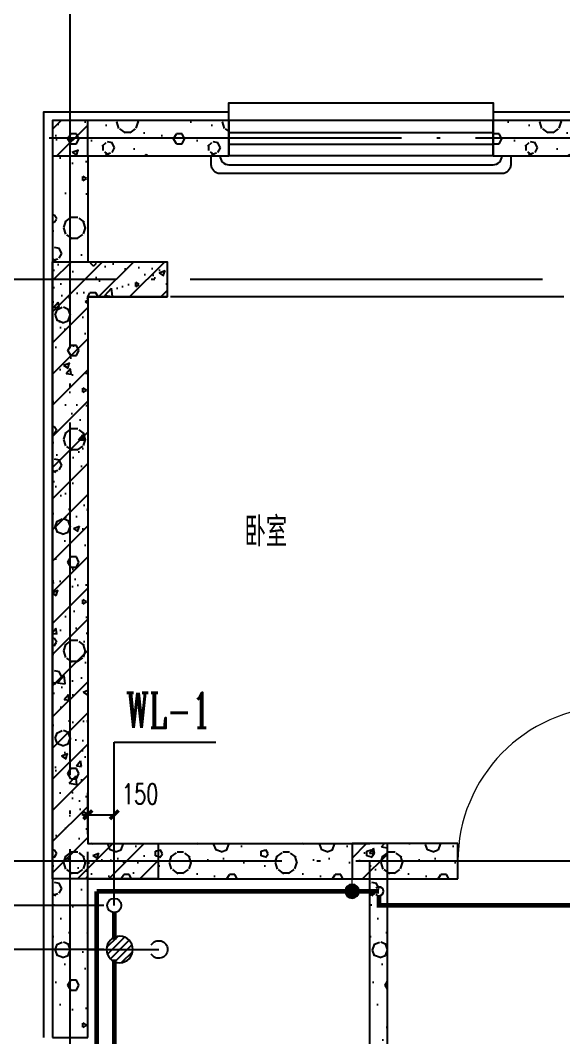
# Model space of a CAD drawing. Extents: x -287580 to -53108, y -522338 to -82629.
# Drawn here: x -153768 to -150685, y -465422 to -459653 of the extents above; entities that cross this region are included whole.
import ezdxf

# ---------------------------------------------------------------- set-up
doc = ezdxf.new("R2010")
doc.units = 0
doc.header["$LTSCALE"] = 1000
doc.header["$MEASUREMENT"] = 0
doc.linetypes.add('__DASH', pattern=[0.35, 0.25, -0.1])
doc.linetypes.add('DOTE', pattern=[2.42, 2, -0.2, 0.02, -0.2])
for name, color, linetype in [('DIM_污水', 3, 'Continuous'), ('DOTE', 99, 'Continuous'), ('PIPE-污水', 2, 'Continuous'), ('PIPE-给水', 3, 'Continuous'), ('PUB_HATCH', 8, 'Continuous'), ('PUB_TEXT', 7, 'Continuous'), ('TWT_DIM', 3, 'Continuous'), ('VPIPE-污水', 2, 'Continuous'), ('WALL', 9, 'Continuous'), ('WINDOW', 99, 'Continuous'), ('家具', 187, 'Continuous'), ('栏杆', 169, 'Continuous'), ('给排水标注', 4, 'Continuous'), ('给排水留洞', 6, 'Continuous'), ('面层', 215, 'Continuous'), ('面积', 6, 'Continuous')]:
    doc.layers.add(name, color=color, linetype=linetype)
doc.styles.add('_TCH_DIM_T3', font='SIMPLEX', dxfattribs={"width": 0.705882, "bigfont": 'GBCBIG'})
doc.styles.add('_TWT_SERIAL', font='COMPLEX', dxfattribs={"width": 0.8, "height": 3, "bigfont": 'HZTXT'})
doc.styles.get("Standard").update_dxf_attribs({"font": 'gbenor.shx', "bigfont": 'gbcbig.shx'})
doc.dimstyles.new('_TWT_ARCH&&50', dxfattribs={"dimtxt": 114.75, "dimasz": 50, "dimexe": 125, "dimexo": 150, "dimgap": 50, "dimtad": 1, "dimdec": 0, "dimzin": 0, "dimdsep": 46, "dimtxsty": '_TCH_DIM_T3', "dimblk": 'ARCHTICK', "dimcen": 0.09, "dimclrd": 4, "dimclre": 4, "dimclrt": 4, "dimazin": 2, "dimtfac": 1, "dimtdec": 0, "dimtix": 1, "dimtmove": 2, "dimatfit": 3, "dimfxl": 0, "dimtolj": 1, "dimtzin": 0, "dimarcsym": 0})
pattern_1 = [(45, (215520.8, 801911.87), (-88.388348, 88.388348), []), (50, (215520.8, 801911.87), (358.63009, -31.37607), [37.5, -412.5]), (355, (215520.8, 801911.87), (-69.37567, 376.09607), [30, -330]), (100.4514, (215550.7, 801909.25), (289.25469, 344.71977), [31.8701, -350.57106]), (46.1842, (215520.8, 802011.87), (533.62052, -82.7595), [56.25, -618.75]), (96.6356, (215565.27, 802004.97), (467.33135, 487.05894), [47.80514, -525.8565]), (351.1842, (215520.8, 802011.87), (467.33097, 487.0593), [45, -495]), (21, (215570.8, 801986.87), (298.45353, -201.30945), [37.5, -412.5]), (326, (215570.8, 801986.87), (121.65767, 362.57502), [30, -330]), (71.4514, (215595.67, 801970.1), (420.11131, 161.26525), [31.8701, -350.57106]), (37.5, (215520.8, 801911.87), (6.079928, 166.446927), [0, -326, 0, -335, 0, -331.25]), (7.5, (215520.8, 801911.87), (131.53477, 197.205856), [0, -191, 0, -318.5, 0, -126.25]), (327.5, (215409.3, 801911.87), (266.911218, -11.277436), [0, -125, 0, -390, 0, -517.5]), (317.5, (215359.3, 801911.87), (291.593085, 50.05249), [0, -162.5, 0, -259, 0, -367.5])]
pattern_2 = [(0, (177, -183), (300, 600), [0, -600]), (0, (-174, -264), (300, 600), [0, -600]), (0, (21, -270), (300, 600), [0, -600]), (0, (234, -93), (300, 600), [0, -600]), (0, (-15, -300), (300, 600), [0, -600]), (0, (294, 285), (300, 600), [0, -600]), (0, (111, 237), (300, 600), [0, -600]), (0, (207, 162), (300, 600), [0, -600]), (0, (-282, 150), (300, 600), [0, -600]), (0, (12, 123), (300, 600), [0, -600]), (0, (-102, -30), (300, 600), [0, -600]), (0, (-96, -255), (300, 600), [0, -600]), (0, (129, -279), (300, 600), [0, -600]), (0, (294, -15), (300, 600), [0, -600]), (0, (-267, -108), (300, 600), [0, -600]), (0, (-216, -6), (300, 600), [0, -600]), (0, (18, -48), (300, 600), [0, -600]), (0, (-66, -135), (300, 600), [0, -600]), (0, (-114, 63), (300, 600), [0, -600]), (0, (-39, 288), (300, 600), [0, -600]), (0, (-243, -234), (300, 600), [0, -600]), (0, (87, 165), (300, 600), [0, -600]), (0, (-192, 174), (300, 600), [0, -600]), (0, (-240, 252), (300, 600), [0, -600]), (130.601294, (257.143, 97.143), (-1499.9999834, 1800.0000079), [26.34155, -11037.111]), (18.434949, (214.29, 108.57), (1499.999994, 599.999996), [27.10524, -3767.6279]), (90, (214.3, 82.86), (300, 600), [25.7143, -1174.28565]), (161.56505, (240, 74.29), (-1500.000008, 599.999955), [27.10524, -3767.6279]), (53.130102, (240, 74.29), (300, 600), [28.5714, -2971.4285]), (135, (262.86, -231.43), (-300.00004, 599.99996), [24.24366, -1672.8126]), (45, (228.57, -231.43), (300, 600), [24.24366, -1672.8126]), (135, (245.71, -248.57), (-300.00004, 599.99996), [24.24366, -1672.8126]), (45, (245.71, -248.57), (300, 600), [24.24366, -1672.8126]), (116.56505, (-25.7, 171.43), (-5e-05, 1199.99997), [31.9438, -638.8765]), (180, (-40, 200), (-300, 600), [34.2857, -565.71425]), (63.43495, (-88.57, 171.43), (3e-06, 1200), [31.9438, -638.8765]), (116.56505, (-74.3, 142.86), (-5e-05, 1199.99997), [31.9438, -638.8765]), (0, (-74.3, 142.86), (300, 600), [34.2857, -565.71425]), (63.43495, (-40, 142.86), (3e-06, 1200), [31.9438, -638.8765]), (107.102728, (200, -31.429), (-899.9999656, 3000.0000048), [38.86135, -16282.9025]), (143.972626, (188.57, 5.714), (-5699.9999277, 4199.9999952), [38.86135, -8122.02]), (180, (157.14, 28.6), (-300, 600), [37.14286, -562.8571]), (36.027373, (88.57, 5.714), (5699.999958, 4199.9999547), [38.86135, -8122.02]), (71.56505, (77.14, -28.57), (900.000005, 2999.999995), [36.1403, -3758.5928]), (107.102728, (88.571, -65.714), (-899.9999656, 3000.0000048), [38.86135, -16282.9025]), (143.972626, (120, -88.57), (-5699.9999277, 4199.9999952), [38.86135, -8122.02]), (0, (120, -88.6), (300, 600), [37.14286, -562.8571]), (36.027373, (157.143, -88.57), (5699.999958, 4199.9999547), [38.86135, -8122.02]), (71.56505, (188.57, -65.71), (900.000005, 2999.999995), [36.1403, -3758.5928]), (150.255118, (205.714, 248.57), (-900.000002, 599.999993), [23.035, -4814.3196]), (90, (185.7, 237.14), (300, 600), [22.85714, -1177.14275]), (29.744881, (185.714, 237.14), (900, 599.999997), [23.035, -4814.3196]), (116.56505, (65.7, -177.14), (-5e-05, 1199.99997), [31.9438, -638.8765]), (168.690067, (51.43, -148.57), (-2700.000002, 599.999985), [29.13725, -6089.6855]), (41.185925, (0, -162.857), (7499.9999546, 6599.9999423), [30.37184, -12725.802]), (90, (0, -191.43), (300, 600), [28.5714, -1171.4285]), (138.814074, (22.857, -211.429), (-7499.9998667, 6600.000042), [30.37184, -12725.802]), (16.699244, (22.857, -211.429), (9899.9999255, 2999.9999686), [29.82945, -12498.5375]), (60.945396, (51.43, -202.857), (299.9999992, 599.9999947), [29.4161, -12325.3395]), (109.983106, (-185.714, 74.286), (-1500.0000056, 4199.9999889), [33.442, -14012.1975]), (155.556045, (-197.143, 105.714), (-3900.0000149, 1799.9999626), [34.523, -14465.1315]), (24.4439547, (-260, 105.714), (3900.000002, 1799.9999913), [34.523, -14465.1315]), (70.0168934, (-271.429, 74.286), (1500.0000045, 4199.9999896), [33.442, -14012.1975]), (109.983106, (-260, 42.857), (-1500.0000056, 4199.9999889), [33.442, -14012.1975]), (160.016893, (-228.57, 31.43), (-1500.000001, 599.9999727), [33.442, -6989.3775]), (19.983107, (-228.57, 31.43), (1499.999992, 599.999999), [33.442, -6989.3775]), (70.0168934, (-197.143, 42.857), (1500.0000045, 4199.9999896), [33.442, -14012.1975]), (122.005383, (37.14, 20), (-300.00004, 599.999969), [26.9542, -5633.434]), (18.434949, (-2.86, 34.29), (1499.999994, 599.999996), [27.10524, -3767.6279]), (90, (-2.86, 8.57), (300, 600), [25.7143, -1174.28565]), (161.56505, (22.86, 0), (-1500.000008, 599.999955), [27.10524, -3767.6279]), (54.462322, (22.857, 0), (2099.999997, 2999.9999955), [24.5781, -10298.2115]), (116.56505, (-137.14, -125.7), (-5e-05, 1199.99997), [31.9438, -638.8765]), (180, (-151.4, -97.14), (-300, 600), [31.4286, -568.5714]), (59.036243, (-200, -125.714), (300.000001, 599.999997), [33.3197, -6963.822]), (120.963756, (-182.857, -154.286), (-300.000041, 599.9999724), [33.3197, -6963.822]), (0, (-182.86, -154.3), (300, 600), [31.4286, -568.5714]), (63.43495, (-151.43, -154.3), (3e-06, 1200), [31.9438, -638.8765])]

# ---------------------------------------------------------------- blocks, each defined once
blk = doc.blocks.new('SDFASDFS')
at = {"layer": '给排水标注', "ltscale": 0.05, "const_width": 56.3}
blk.add_lwpolyline([(-45302.8, -121619.3, -1), (-45302.8, -121675.6, -1)], format="xyb", close=True, dxfattribs=at)
at = {"layer": '给排水标注', "ltscale": 0.05, "const_width": 11.4}
for points in [[(-45200.8, -121591.8), (-45200.8, -121703.1)], [(-45246, -121647.5), (-45200.8, -121647.5)]]:
    blk.add_lwpolyline(points, dxfattribs=at)
at = {"layer": '给排水标注', "ltscale": 0.05}
blk.add_circle((-45302.8, -121647.5), 56.8, dxfattribs=at)
blk = doc.blocks.new('$lvtry$00000168')
at = {"color": 0}
blk.add_line((0, 0), (0, -395), dxfattribs=at)
blk.add_arc((0, -395), 50, 121.03319, 58.96681, dxfattribs=at)
for p in [(0, 0), (0, -222.5)]:
    blk.add_point(p, dxfattribs=at)
blk = doc.blocks.new('$lvtry$00000171')
for p, q in [((-74.2, 10.6), (-10.6, 74.2)), ((-69.8, -27.4), (27.4, 69.8)), ((-53, -53), (53, 53)), ((-27.4, -69.8), (69.8, 27.4)), ((10.6, -74.2), (74.2, -10.6))]:
    blk.add_line(p, q)
blk.add_circle((0, 0), 75)
blk.add_point((0, 0))
blk = doc.blocks.new('A$C6BE329BC')
at = {"layer": '家具'}
blk.add_blockref('$lvtry$00000168', (75, 445), dxfattribs=at)
at = {"layer": '家具', "rotation": 180}
blk.add_blockref('$lvtry$00000171', (75, 271.4), dxfattribs=at)
blk = doc.blocks.new('A$C35BA6BDB')
at = {"layer": 'PUB_HATCH'}
h = blk.add_hatch(dxfattribs=at)
h.set_pattern_fill('钢筋混凝土', color=256, scale=50, style=0)
h.set_pattern_definition([(45, (225104.3, 821774), (-88.388348, 88.388348), []), (50, (225104.3, 821774), (358.63009, -31.37607), [37.5, -412.5]), (355, (225104.3, 821774), (-69.37567, 376.09607), [30, -330]), (100.4514, (225134.2, 821771.4), (289.25469, 344.71977), [31.8701, -350.57106]), (46.1842, (225104.3, 821874), (533.62052, -82.7595), [56.25, -618.75]), (96.6356, (225148.77, 821867.1), (467.33135, 487.05894), [47.80514, -525.8565]), (351.1842, (225104.3, 821874), (467.33097, 487.0593), [45, -495]), (21, (225154.3, 821849), (298.45353, -201.30945), [37.5, -412.5]), (326, (225154.3, 821849), (121.65767, 362.57502), [30, -330]), (71.4514, (225179.17, 821832.22), (420.11131, 161.26525), [31.8701, -350.57106]), (37.5, (225104.3, 821774), (6.079928, 166.446927), [0, -326, 0, -335, 0, -331.25]), (7.5, (225104.3, 821774), (131.53477, 197.205856), [0, -191, 0, -318.5, 0, -126.25]), (327.5, (224992.8, 821774), (266.911218, -11.277436), [0, -125, 0, -390, 0, -517.5]), (317.5, (224942.8, 821774), (291.593085, 50.05249), [0, -162.5, 0, -259, 0, -367.5])])
h.paths.add_polyline_path([(200, 9800), (200, 6700), (600, 6700), (600, 6500), (0, 6500), (0, 10000), (650, 10000), (650, 9800)])
at = {"layer": 'WALL'}
blk.add_lwpolyline([(200, 9800), (200, 6700), (600, 6700), (600, 6500), (0, 6500), (0, 10000), (650, 10000), (650, 9800)], close=True, dxfattribs=at)
blk = doc.blocks.new('A$C47FD7EE8')
at = {"layer": 'PUB_HATCH'}
h = blk.add_hatch(dxfattribs=at)
h.set_pattern_fill('钢筋混凝土', color=256, scale=50, style=0)
h.set_pattern_definition(pattern_1)
h.paths.add_polyline_path([(200, 12900), (0, 12900), (0, 12700), (200, 12700)])
h = blk.add_hatch(dxfattribs=at)
h.set_pattern_fill('钢筋混凝土', color=256, scale=50, style=0)
h.set_pattern_definition(pattern_1)
h.paths.add_polyline_path([(1900, 8800), (1700, 8800), (1700, 8600), (1900, 8600)])
at = {"color": 6}
for points in [[(200, 12900), (0, 12900), (0, 12700), (200, 12700)], [(1900, 8800), (1700, 8800), (1700, 8600), (1900, 8600)]]:
    blk.add_lwpolyline(points, close=True, dxfattribs=at)
blk = doc.blocks.new('_ArchTick')
at = {"color": 0, "linetype": 'ByBlock', "const_width": 0.4}
blk.add_lwpolyline([(-0.5, -0.5), (0.5, 0.5)], dxfattribs=at)
blk = doc.blocks.new('*D779')
at = {"layer": 'Defpoints', "color": 0, "linetype": '__DASH'}
for p in [(-153235, -464157.5), (-153385, -464768.4), (-153235, -464768.4)]:
    blk.add_point(p, dxfattribs=at)
at = {"layer": 'TWT_DIM', "color": 4, "linetype": '__DASH', "lineweight": -2}
for p, q in [((-153385, -464618.4), (-153385, -464032.5)), ((-153235, -464618.4), (-153235, -464032.5)), ((-153385, -464157.5), (-153235, -464157.5))]:
    blk.add_line(p, q, dxfattribs=at)
at = {"layer": 'TWT_DIM', "color": 4, "linetype": '__DASH', "lineweight": -2, "xscale": 50, "yscale": 50, "zscale": 50, "rotation": 180}
blk.add_blockref('_ArchTick', (-153385, -464157.5), dxfattribs=at)
at = {"layer": 'TWT_DIM', "color": 4, "linetype": '__DASH', "lineweight": -2, "xscale": 50, "yscale": 50, "zscale": 50}
blk.add_blockref('_ArchTick', (-153235, -464157.5), dxfattribs=at)
at = {"layer": 'TWT_DIM', "color": 4, "linetype": '__DASH', "insert": (-153088.6, -464040), "char_height": 114.75, "attachment_point": 5, "style": '_TCH_DIM_T3'}
blk.add_mtext('\\A1;150', dxfattribs=at)
blk = doc.blocks.new('*D782')
at = {"layer": 'Defpoints', "color": 0}
for p in [(-153868, -464921.5), (-153144, -464921.5), (-153144, -465821.5)]:
    blk.add_point(p, dxfattribs=at)
at = {"layer": 'TWT_DIM', "color": 4, "lineweight": -2}
for p, q in [((-153294, -464921.5), (-153993, -464921.5)), ((-153868, -465821.5), (-153868, -464921.5)), ((-153294, -465821.5), (-153993, -465821.5))]:
    blk.add_line(p, q, dxfattribs=at)
at = {"layer": 'TWT_DIM', "color": 4, "lineweight": -2, "xscale": 50, "yscale": 50, "zscale": 50}
for p, rotation in [((-153868, -464921.5), 90), ((-153868, -465821.5), 270)]:
    blk.add_blockref('_ArchTick', p, dxfattribs=dict(at, rotation=rotation))
at = {"layer": 'TWT_DIM', "color": 4, "insert": (-153975.4, -465371.5), "char_height": 114.75, "attachment_point": 5, "rotation": 90, "style": '_TCH_DIM_T3'}
blk.add_mtext('\\A1;900', dxfattribs=at)
blk = doc.blocks.new('*D783')
at = {"layer": 'Defpoints', "color": 0}
for p in [(-153868, -464671.5), (-153144, -464671.5), (-153144, -464921.5)]:
    blk.add_point(p, dxfattribs=at)
at = {"layer": 'TWT_DIM', "color": 4, "lineweight": -2}
for p, q in [((-153868, -464671.5), (-153868, -464621.5)), ((-153294, -464671.5), (-153993, -464671.5)), ((-153868, -464921.5), (-153868, -464671.5)), ((-153294, -464921.5), (-153993, -464921.5)), ((-153868, -464921.5), (-153868, -464971.5))]:
    blk.add_line(p, q, dxfattribs=at)
at = {"layer": 'TWT_DIM', "color": 4, "lineweight": -2, "xscale": 50, "yscale": 50, "zscale": 50}
for p, rotation in [((-153868, -464671.5), 270), ((-153868, -464921.5), 90)]:
    blk.add_blockref('_ArchTick', p, dxfattribs=dict(at, rotation=rotation))
at = {"layer": 'TWT_DIM', "color": 4, "insert": (-153975.4, -464796.5), "char_height": 114.75, "attachment_point": 5, "rotation": 90, "style": '_TCH_DIM_T3'}
blk.add_mtext('\\A1;250', dxfattribs=at)
blk = doc.blocks.new('*D784')
at = {"layer": 'Defpoints', "color": 0}
for p in [(-153868, -464421.5), (-153144, -464421.5), (-153144, -464671.5)]:
    blk.add_point(p, dxfattribs=at)
at = {"layer": 'TWT_DIM', "color": 4, "lineweight": -2}
for p, q in [((-153294, -464421.5), (-153993, -464421.5)), ((-153868, -464421.5), (-153868, -464371.5)), ((-153868, -464671.5), (-153868, -464421.5)), ((-153294, -464671.5), (-153993, -464671.5)), ((-153868, -464671.5), (-153868, -464721.5))]:
    blk.add_line(p, q, dxfattribs=at)
at = {"layer": 'TWT_DIM', "color": 4, "lineweight": -2, "xscale": 50, "yscale": 50, "zscale": 50}
for p, rotation in [((-153868, -464421.5), 270), ((-153868, -464671.5), 90)]:
    blk.add_blockref('_ArchTick', p, dxfattribs=dict(at, rotation=rotation))
at = {"layer": 'TWT_DIM', "color": 4, "insert": (-153975.4, -464546.5), "char_height": 114.75, "attachment_point": 5, "rotation": 90, "style": '_TCH_DIM_T3'}
blk.add_mtext('\\A1;250', dxfattribs=at)
blk = doc.blocks.new('$WINLIB2D$00000001')
at = {"color": 0}
for points in [[(-0.5, 0.5), (-0.5, -0.5)], [(-0.5, 0.5), (0.5, 0.5)], [(0.5, -0.5), (0.5, 0.5)], [(0.5, 0.1667), (-0.5, 0.1667)], [(0.5, -0.1667), (-0.5, -0.1667)], [(-0.5, -0.5), (0.5, -0.5)]]:
    blk.add_lwpolyline(points, dxfattribs=at)
blk = doc.blocks.new('$DorLib2D$00000001')
for p, q in [((0.45, 0.975), (0.5, 0.975)), ((0.45, 0), (0.45, 0.975)), ((0.5, 0), (0.5, 0.975)), ((0.5, 0), (0.45, 0))]:
    blk.add_line(p, q)
at = {"lineweight": 13}
blk.add_arc((0.475, 0), 0.975, 91.46928, 180, dxfattribs=at)

msp = doc.modelspace()

# ---------------------------------------------------------------- hatches: boundary and pattern name
at = {"layer": 'PIPE-给水'}
for points in [[(-151733, -464671.5), (-151733, -464685.3), (-151746.8, -464685.3)], [(-151733, -464671.5), (-151746.8, -464671.5), (-151746.8, -464685.3)]]:
    msp.add_hatch(color=256, dxfattribs=at).paths.add_polyline_path(points)
at = {"layer": 'PUB_HATCH'}
h = msp.add_hatch(dxfattribs=at)
h.set_pattern_fill('加气混凝土', color=256, scale=50, style=0)
h.set_pattern_definition(pattern_2)
h.paths.add_polyline_path([(-153385, -460421.5), (-152585, -460421.5), (-152585, -460221.5), (-153585, -460221.5)])
h = msp.add_hatch(dxfattribs=at)
h.set_pattern_fill('加气混凝土', color=256, scale=50, style=0)
h.set_pattern_definition(pattern_2)
h.paths.add_polyline_path([(-153385, -460421.5), (-153585, -460221.5), (-153585, -461121.5), (-153425, -461121.5), (-153385, -461021.5)])
h = msp.add_hatch(dxfattribs=at)
h.set_pattern_fill('加气混凝土', color=256, scale=50, style=0)
h.set_pattern_definition(pattern_2)
h.paths.add_polyline_path([(-150085, -460221.5), (-151085, -460221.5), (-151085, -460421.5), (-150285, -460421.5)])
h = msp.add_hatch(dxfattribs=at)
h.set_pattern_fill('加气混凝土', color=256, scale=50, style=0)
h.set_pattern_definition(pattern_2)
h.paths.add_polyline_path([(-153425, -461121.5), (-153385, -461221.5), (-152935, -461221.5), (-152935, -461021.5), (-153385, -461021.5)])
h = msp.add_hatch(dxfattribs=at)
h.set_pattern_fill('加气混凝土', color=256, scale=50, style=0)
h.set_pattern_definition(pattern_2)
h.paths.add_polyline_path([(-153425, -461121.5), (-153585, -461121.5), (-153585, -464421.5), (-153451.7, -464421.5), (-153385, -464321.5), (-153385, -461221.5)])
h = msp.add_hatch(dxfattribs=at)
h.set_pattern_fill('加气混凝土', color=256, scale=50, style=0)
h.set_pattern_definition(pattern_2)
h.paths.add_polyline_path([(-153451.7, -464421.5), (-153385, -464521.5), (-151785, -464521.5), (-151751.7, -464454.8), (-151785, -464321.5), (-153385, -464321.5)])
h = msp.add_hatch(dxfattribs=at)
h.set_pattern_fill('加气混凝土', color=256, scale=50, style=0)
h.set_pattern_definition(pattern_2)
h.paths.add_polyline_path([(-151685, -464521.5), (-151285, -464521.5), (-151285, -464321.5), (-151785, -464321.5), (-151751.7, -464454.8)])
h = msp.add_hatch(dxfattribs=at)
h.set_pattern_fill('加气混凝土', color=256, scale=50, style=0)
h.set_pattern_definition(pattern_2)
h.paths.add_polyline_path([(-153585, -464421.5), (-153585, -465421.5), (-153385, -465421.5), (-153385, -464521.5), (-153451.7, -464421.5)])
h = msp.add_hatch(dxfattribs=at)
h.set_pattern_fill('加气混凝土', color=256, scale=50, style=0)
h.set_pattern_definition(pattern_2)
h.paths.add_polyline_path([(-151718.3, -465688.2), (-151685, -465621.5), (-151685, -464521.5), (-151751.7, -464454.8), (-151785, -464521.5), (-151785, -465721.5)])

# ---------------------------------------------------------------- linework, layer by layer
at = {"layer": 'DIM_污水'}
for p, q in [((-153235, -464671.5), (-153235, -463745.5)), ((-153235, -463745.5), (-152659.6, -463745.5))]:
    msp.add_line(p, q, dxfattribs=at)
at = {"layer": 'DOTE', "linetype": 'DOTE'}
for p, q in [((-153485, -473612.6), (-153485, -457343)), ((-149185, -460321.5), (-154956.2, -460321.5)), ((-148385, -461121.5), (-154956.2, -461121.5)), ((-128085, -464421.5), (-154956.2, -464421.5)), ((-151785, -473612.6), (-151785, -464421.5))]:
    msp.add_line(p, q, dxfattribs=at)
at = {"layer": 'PIPE-污水', "ltscale": 0.5, "const_width": 27.5}
msp.add_lwpolyline([(-153235, -464711.5), (-153235, -464865.3)], dxfattribs=at)
at = {"layer": 'PIPE-污水', "linetype": '__DASH', "ltscale": 0.5, "const_width": 27.5}
msp.add_lwpolyline([(-153235, -464977.8), (-153235, -465821.5)], dxfattribs=at)
at = {"layer": 'PIPE-给水', "ltscale": 0.5, "const_width": 27.5}
for points in [[(-153335, -464591.5), (-153335, -466971.5)], [(-153335, -464591.5), (-151733, -464591.5)], [(-151733, -464616.5), (-151733, -464671.5)], [(-151733, -464671.5), (-148555, -464671.5)]]:
    msp.add_lwpolyline(points, dxfattribs=at)
at = {"layer": 'PIPE-给水'}
msp.add_arc((-151733, -464591.5), 25, 225, 135, dxfattribs=at)
at = {"layer": 'VPIPE-污水'}
msp.add_circle((-153235, -464671.5), 40, dxfattribs=at)
at = {"layer": 'WALL'}
for p, q in [((-152585, -460221.5), (-153585, -460221.5)), ((-153585, -460221.5), (-153585, -461121.5)), ((-152585, -460421.5), (-152585, -460221.5)), ((-150085, -460221.5), (-151085, -460221.5)), ((-151085, -460221.5), (-151085, -460421.5)), ((-153385, -460421.5), (-152585, -460421.5)), ((-153385, -460421.5), (-153385, -461021.5)), ((-151085, -460421.5), (-150285, -460421.5)), ((-153385, -461021.5), (-152935, -461021.5)), ((-152935, -461021.5), (-152935, -461221.5)), ((-153585, -461121.5), (-153585, -464421.5)), ((-153385, -461221.5), (-152935, -461221.5)), ((-153385, -461221.5), (-153385, -464321.5)), ((-153385, -464321.5), (-151785, -464321.5)), ((-151285, -464321.5), (-151785, -464321.5)), ((-151285, -464521.5), (-151285, -464321.5)), ((-153585, -464421.5), (-153585, -465421.5)), ((-153385, -465421.5), (-153385, -464521.5)), ((-153385, -464521.5), (-151785, -464521.5)), ((-151785, -465721.5), (-151785, -464521.5)), ((-151685, -465621.5), (-151685, -464521.5)), ((-151685, -464521.5), (-151285, -464521.5)), ((-153585, -465421.5), (-153385, -465421.5))]:
    msp.add_line(p, q, dxfattribs=at)
at = {"layer": 'WINDOW'}
msp.add_line((-150685, -461221.5), (-152916, -461221.5), dxfattribs=at)
at = {"layer": '栏杆'}
for points in [[(-150985, -460421.5), (-150985, -460471.5, -0.414214), (-151035, -460521.5), (-152635, -460521.5, -0.414214), (-152685, -460471.5), (-152685, -460421.5)], [(-152635, -460421.5), (-152635, -460421.5, 0.414214), (-152585, -460471.5), (-151085, -460471.5, 0.414214), (-151035, -460421.5), (-151035, -460421.5)]]:
    msp.add_lwpolyline(points, format="xyb", dxfattribs=at)
at = {"layer": '面层'}
for points in [[(-152585, -460221.5), (-152585, -460121.5), (-151085, -460121.5), (-151085, -460221.5)], [(-153635, -465421.5), (-153635, -460171.5), (-152585, -460171.5)], [(-151085, -460171.5), (-150035, -460171.5), (-150035, -460971.5), (-149735, -460971.5)]]:
    msp.add_lwpolyline(points, dxfattribs=at)

# ---------------------------------------------------------------- block references
at = {"xscale": -1, "rotation": 90}
msp.add_blockref('A$C6BE329BC', (-152932.7, -464846.5), dxfattribs=at)
at = {"layer": 'WINDOW'}
for name, p, xscale, yscale, zscale, rotation in [('$WINLIB2D$00000001', (-151835, -460321.5), 1500, 200, 1500, 180), ('$DorLib2D$00000001', (-150835, -464421.5), 900, 900, 900, 359.9999999977655)]:
    msp.add_blockref(name, p, dxfattribs=dict(at, xscale=xscale, yscale=yscale, zscale=zscale, rotation=rotation))
at = {"layer": '给排水留洞', "xscale": -0.6881918334960937, "yscale": 0.6881918334960937, "zscale": 0.6881918334960937, "rotation": 270}
msp.add_blockref('SDFASDFS', (-68168.8, -433414.5, 1000), dxfattribs=at)
at = {"layer": '面积'}
for name, p in [('A$C47FD7EE8', (-153585, -473121.5)), ('A$C35BA6BDB', (-153585, -471021.5))]:
    msp.add_blockref(name, p, dxfattribs=at)

# ---------------------------------------------------------------- texts
at = {"layer": 'DIM_污水', "color": 7, "style": '_TWT_SERIAL', "width": 0.64}
msp.add_text('WL-1', height=200, dxfattribs=at).set_placement((-153169, -463665.5))
at = {"layer": 'PUB_TEXT'}
msp.add_text('卧室', height=168.79, dxfattribs=at).set_placement((-152496.6, -462637.4, 0))

# ---------------------------------------------------------------- dimensions: what is measured, and where the dimension line sits
at = {"layer": 'TWT_DIM', "linetype": '__DASH'}
dim = msp.add_linear_dim(base=(-153235, -464157.5), p1=(-153385, -464768.4), p2=(-153235, -464768.4), angle=360, dimstyle='_TWT_ARCH&&50', dxfattribs=at)
dim.commit()
dim.dimension.update_dxf_attribs({"geometry": '*D779', "text_midpoint": (-153088.6, -464040), "dimtype": 129})
at = {"layer": 'TWT_DIM'}
for p1, p2, picture, middle in [((-153144, -464671.5), (-153144, -464421.5), '*D784', (-153975.4, -464546.5)), ((-153144, -464921.5), (-153144, -464671.5), '*D783', (-153975.4, -464796.5)), ((-153144, -465821.5), (-153144, -464921.5), '*D782', (-153975.4, -465371.5))]:
    dim = msp.add_aligned_dim(p1=p1, p2=p2, distance=724, dimstyle='_TWT_ARCH&&50', dxfattribs=at)
    dim.commit()
    dim.dimension.update_dxf_attribs({"geometry": picture, "text_midpoint": middle})

doc.saveas('drawing.dxf')
